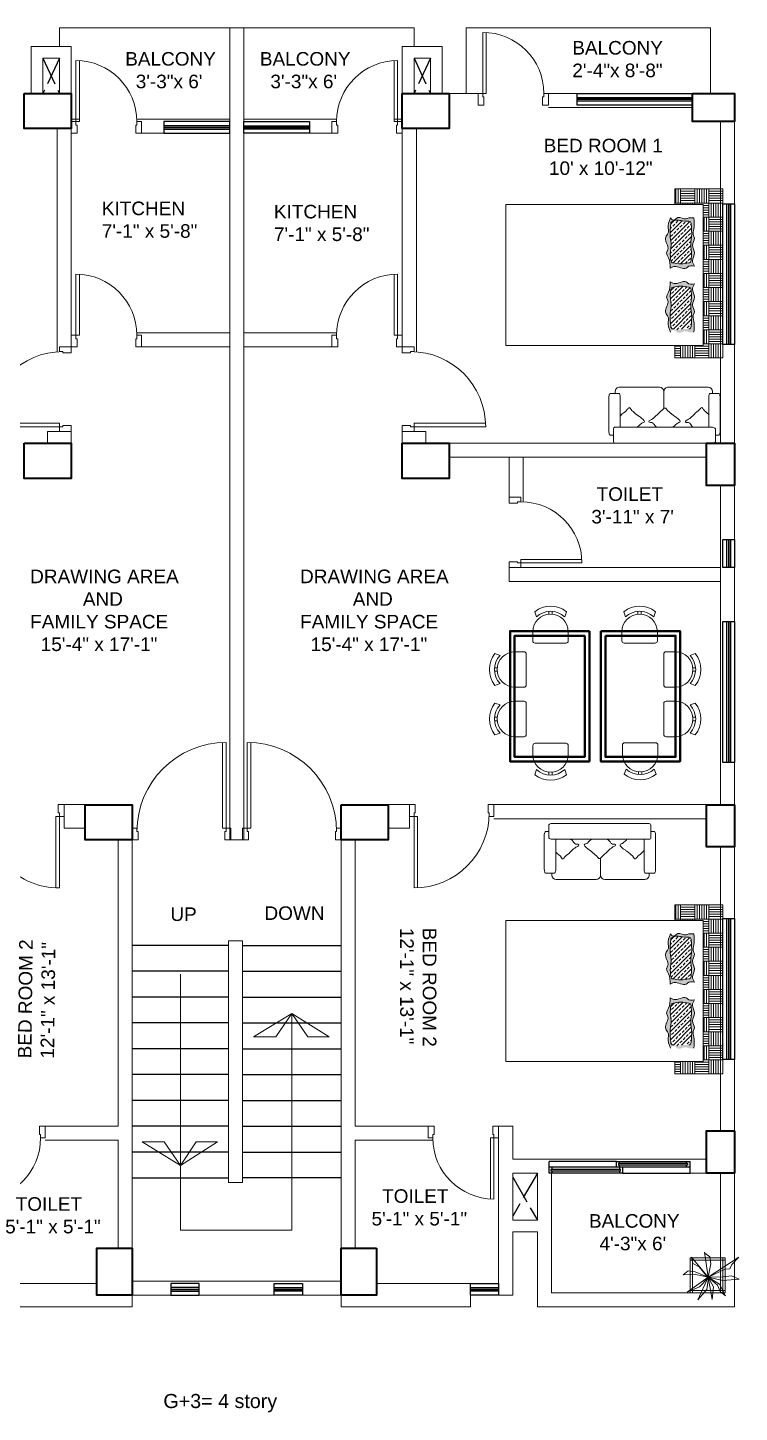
# Model space of a CAD drawing. Header units: inches. Extents: x -6918 to 21732, y -6368 to 1797.
# Drawn here: x 10664 to 10967, y -4726 to -4136 of the extents above; entities that cross this region are included whole.
import ezdxf

# ---------------------------------------------------------------- set-up
doc = ezdxf.new("R2010")
doc.units = ezdxf.units.IN
doc.header["$MEASUREMENT"] = 0
doc.linetypes.add('ACAD_ISO02W100', pattern=[15, 12, -3])
for name, color, linetype, lineweight in [('COLOUMN', 10, 'Continuous', 35), ('DIM', 10, 'Continuous', 18), ('dim-8', 7, 'Continuous', 9), ('Dimensoin', 98, 'Continuous', 9), ('Door', 6, 'Continuous', 15), ('FTOB', 252, 'Continuous', 18), ('funiture', 250, 'Continuous', 9), ('FUR', 251, 'Continuous', 9), ('furniture', 21, 'Continuous', 15), ('LINE', 250, 'Continuous', 15), ('Raling', 1, 'Continuous', 15), ('STAIR', 32, 'Continuous', 25), ('Varanda', 16, 'Continuous', 15), ('WALL', 7, 'Continuous', 20), ('WINDOW', 5, 'Continuous', 25)]:
    doc.layers.add(name, color=color, linetype=linetype, lineweight=lineweight)
doc.layers.add('DOT', color=140, linetype='ACAD_ISO02W100')
doc.layers.add('Text', color=7, linetype='Continuous')
doc.layers.add('Hatch', color=7, linetype='Continuous', true_color=0xb316da)
doc.styles.get("Standard").update_dxf_attribs({"font": 'arial.ttf'})

# ---------------------------------------------------------------- blocks, each defined once
blk = doc.blocks.new('A$C71373806')
at = {"layer": 'Door'}
for p, q in [((2, 5), (2, 31)), ((3.5, 5), (3.5, 30.96)), ((0, 5), (0, 0)), ((0, 5), (2, 5)), ((0, 0), (2.5, 0)), ((2, 5), (2, 3.5)), ((2, 5), (3.5, 5)), ((2, 3.5), (2.5, 3.5)), ((2.5, 3.5), (2.5, 0)), ((27.5, 3.5), (27.5, 0)), ((28, 3.5), (27.5, 3.5)), ((30, 0), (27.5, 0)), ((28, 5), (28, 3.5)), ((30, 5), (28, 5)), ((30, 5), (30, 0))]:
    blk.add_line(p, q, dxfattribs=at)
blk.add_arc((2, 5), 26, 0, 90, dxfattribs=at)
blk = doc.blocks.new('M door')
at = {"layer": 'Door'}
for p, q in [((10890.88, 11660.35), (10895.88, 11660.35)), ((10890.88, 11660.35), (10890.88, 11658.35)), ((10890.88, 11658.35), (10892.38, 11658.35)), ((10892.38, 11658.35), (10892.38, 11657.85)), ((10892.38, 11657.85), (10895.88, 11657.85)), ((10895.88, 11660.35), (10895.88, 11657.85)), ((10890.88, 11626.35), (10860.38, 11626.35)), ((10890.88, 11627.85), (10860.42, 11627.85)), ((10890.88, 11626.35), (10890.88, 11627.85)), ((10890.88, 11624.35), (10890.88, 11626.35)), ((10890.88, 11626.35), (10892.38, 11626.35)), ((10892.38, 11626.85), (10895.88, 11626.85)), ((10892.38, 11626.35), (10892.38, 11626.85)), ((10895.88, 11624.35), (10895.88, 11626.85)), ((10890.88, 11624.35), (10895.88, 11624.35))]:
    blk.add_line(p, q, dxfattribs=at)
blk.add_arc((10892.38, 11626.35), 32, 90, 180, dxfattribs=at)
blk = doc.blocks.new('door')
at = {"layer": 'Door'}
for p, q in [((380.47, 5770.2), (375.47, 5770.2)), ((375.47, 5770.2), (375.47, 5767.7)), ((380.47, 5770.2), (380.47, 5768.2)), ((378.97, 5767.7), (375.47, 5767.7)), ((380.47, 5768.2), (378.97, 5768.2)), ((378.97, 5768.2), (378.97, 5767.7)), ((375.47, 5728.2), (375.47, 5730.7)), ((378.97, 5730.7), (375.47, 5730.7)), ((380.47, 5728.2), (375.47, 5728.2)), ((378.97, 5730.2), (378.97, 5730.7)), ((380.47, 5730.2), (378.97, 5730.2)), ((380.47, 5731.7), (416.94, 5731.7)), ((380.47, 5730.2), (380.47, 5731.7)), ((380.47, 5730.2), (416.97, 5730.2)), ((380.47, 5728.2), (380.47, 5730.2))]:
    blk.add_line(p, q, dxfattribs=at)
blk.add_arc((378.97, 5730.2), 38, 0, 90, dxfattribs=at)
blk = doc.blocks.new('ADFSDF')
at = {"layer": 'COLOUMN'}
for points in [[(-22327.73, -19135.6), (-22309.73, -19135.6), (-22309.73, -19147.6), (-22327.73, -19147.6)], [(-22206.23, -19135.6), (-22186.23, -19135.6), (-22186.23, -19150.6), (-22206.23, -19150.6)], [(-22045.23, -19135.6), (-22025.23, -19135.6), (-22025.23, -19150.6), (-22045.23, -19150.6)], [(-21921.73, -19135.6), (-21903.73, -19135.6), (-21903.73, -19147.6), (-21921.73, -19147.6)], [(-22315.73, -19284.6), (-22315.73, -19302.6), (-22327.73, -19302.6), (-22327.73, -19284.6)], [(-22206.23, -19284.6), (-22186.23, -19284.6), (-22186.23, -19299.6), (-22206.23, -19299.6)], [(-22045.23, -19284.6), (-22025.23, -19284.6), (-22025.23, -19299.6), (-22045.23, -19299.6)], [(-21903.73, -19284.6), (-21903.73, -19302.6), (-21915.73, -19302.6), (-21915.73, -19284.6)], [(-22315.73, -19438.6), (-22315.73, -19456.6), (-22327.73, -19456.6), (-22327.73, -19438.6)], [(-22180.23, -19438.6), (-22160.23, -19438.6), (-22160.23, -19453.6), (-22180.23, -19453.6)], [(-22071.23, -19438.6), (-22051.23, -19438.6), (-22051.23, -19453.6), (-22071.23, -19453.6)], [(-21903.73, -19438.6), (-21903.73, -19456.6), (-21915.73, -19456.6), (-21915.73, -19438.6)], [(-22315.73, -19577.6), (-22315.73, -19595.6), (-22327.73, -19595.6), (-22327.73, -19577.6)], [(-21903.73, -19577.6), (-21903.73, -19595.6), (-21915.73, -19595.6), (-21915.73, -19577.6)], [(-22160.23, -19627.6), (-22160.23, -19647.6), (-22175.23, -19647.6), (-22175.23, -19627.6)], [(-22056.23, -19627.6), (-22056.23, -19647.6), (-22071.23, -19647.6), (-22071.23, -19627.6)]]:
    blk.add_lwpolyline(points, close=True, dxfattribs=at)
blk = doc.blocks.new('A$C33DE3946')
at = {"layer": 'funiture', "linetype": 'ByBlock', "ltscale": 50}
h = blk.add_hatch(color=146, dxfattribs=at)
edge = h.paths.add_edge_path()
edge.add_spline(control_points=[(26.11, 44.95), (25.33, 45.31), (23.06, 46.36), (19.74, 43.94), (18.12, 46.16), (16.86, 45.98), (15.66, 45.81)], knot_values=[0, 0, 0, 0, 2.535089, 7.417238, 7.565084, 10.641303, 10.641303, 10.641303, 10.641303], degree=3, periodic=0)
edge.add_spline(control_points=[(15.66, 45.81), (16.11, 46.53), (17.22, 48.33), (14.72, 51.39), (17.5, 54.6), (15.14, 57.26), (16.65, 59.45), (15.53, 62.38), (15.8, 64.74), (15.97, 66.32)], knot_values=[0, 0, 0, 0, 2.365898, 5.877054, 9.315251, 12.442743, 14.040477, 16.397017, 21.143287, 21.143287, 21.143287, 21.143287], degree=3, periodic=0)
edge.add_spline(control_points=[(15.97, 66.32), (16.94, 66.42), (18.07, 66.54), (20.14, 65.41), (22.47, 67.79), (24.5, 64.66), (25.5, 65.85), (25.92, 66.35)], knot_values=[0, 0, 0, 0, 2.808231, 3.268551, 6.873507, 9.111892, 10.726097, 10.726097, 10.726097, 10.726097], degree=3, periodic=0)
edge.add_spline(control_points=[(25.92, 66.35), (26.58, 64.85), (27.34, 63.09), (26.29, 60.15), (29.54, 57.41), (26.08, 53.93), (28.02, 51.24), (26.07, 48.7), (26.09, 46.44), (26.11, 44.95)], knot_values=[0, 0, 0, 0, 4.610529, 5.374615, 9.016949, 13.930416, 15.45398, 17.711327, 22.172351, 22.172351, 22.172351, 22.172351], degree=3, periodic=0)
edge = h.paths.add_edge_path(flags=16)
edge.add_spline(control_points=[(18.14, 47.2), (19.28, 46.96), (21.49, 46.49), (23.7, 46.97), (24.78, 47.2)], knot_values=[0, 0, 0, 0, 3.429086, 6.69861, 6.69861, 6.69861, 6.69861], degree=3, periodic=0)
edge.add_ellipse((24.78, 48.2), major_axis=(0.708, 0.708), ratio=1, start_angle=225.02925, end_angle=312.40474)
edge.add_spline(control_points=[(25.78, 48.15), (25.92, 49.42), (26.15, 51.51), (25.4, 54.88), (26.27, 58.89), (25.96, 62.08), (25.78, 63.96)], knot_values=[0, 0, 0, 0, 3.808144, 6.257194, 10.21247, 15.843289, 15.843289, 15.843289, 15.843289], degree=3, periodic=0)
edge.add_ellipse((24.78, 63.96), major_axis=(0.707, 0.707), ratio=1, start_angle=315.40947, end_angle=405)
edge.add_spline(control_points=[(24.78, 64.96), (24.32, 65.16), (23.28, 65.63), (21.02, 64.97), (19.27, 64.96), (18.14, 64.96)], knot_values=[0, 0, 0, 0, 1.462449, 3.329855, 6.731129, 6.731129, 6.731129, 6.731129], degree=3, periodic=0)
edge.add_ellipse((18.14, 63.96), major_axis=(-0.707, 0.707), ratio=1, start_angle=-45, end_angle=45)
edge.add_spline(control_points=[(17.14, 63.96), (16.96, 62.08), (16.65, 58.89), (17.52, 54.88), (16.77, 51.51), (17, 49.42), (17.15, 48.15)], knot_values=[0, 0, 0, 0, 5.630819, 9.586095, 12.035145, 15.843289, 15.843289, 15.843289, 15.843289], degree=3, periodic=0)
edge.add_ellipse((18.14, 48.2), major_axis=(0.707, 0.707), ratio=1, start_angle=137.52769, end_angle=225)
h = blk.add_hatch(color=146, dxfattribs=at)
edge = h.paths.add_edge_path()
edge.add_spline(control_points=[(25.92, 17.65), (25.5, 18.15), (24.5, 19.34), (22.47, 16.21), (20.14, 18.59), (18.07, 17.46), (16.94, 17.58), (15.97, 17.68)], knot_values=[0, 0, 0, 0, 1.614205, 3.85259, 7.457546, 7.917867, 10.726097, 10.726097, 10.726097, 10.726097], degree=3, periodic=0)
edge.add_spline(control_points=[(15.97, 17.68), (15.8, 19.26), (15.53, 21.62), (16.65, 24.55), (15.14, 26.74), (17.5, 29.4), (14.72, 32.61), (17.22, 35.67), (16.11, 37.47), (15.66, 38.19)], knot_values=[0, 0, 0, 0, 4.74627, 7.10281, 8.700544, 11.828036, 15.266233, 18.777389, 21.143287, 21.143287, 21.143287, 21.143287], degree=3, periodic=0)
edge.add_spline(control_points=[(15.66, 38.19), (16.86, 38.02), (18.12, 37.84), (19.74, 40.06), (23.06, 37.64), (25.33, 38.69), (26.11, 39.05)], knot_values=[0, 0, 0, 0, 3.076219, 3.224065, 8.106215, 10.641303, 10.641303, 10.641303, 10.641303], degree=3, periodic=0)
edge.add_spline(control_points=[(26.11, 39.05), (26.09, 37.56), (26.07, 35.3), (28.02, 32.76), (26.08, 30.07), (29.54, 26.59), (26.29, 23.85), (27.34, 20.91), (26.58, 19.15), (25.92, 17.65)], knot_values=[0, 0, 0, 0, 4.461025, 6.718371, 8.241935, 13.155403, 16.797737, 17.561823, 22.172351, 22.172351, 22.172351, 22.172351], degree=3, periodic=0)
edge = h.paths.add_edge_path(flags=16)
edge.add_spline(control_points=[(24.78, 36.8), (23.7, 37.03), (21.49, 37.51), (19.28, 37.04), (18.14, 36.8)], knot_values=[0, 0, 0, 0, 3.269523, 6.69861, 6.69861, 6.69861, 6.69861], degree=3, periodic=0)
edge.add_ellipse((18.14, 35.8), major_axis=(-0.707, 0.707), ratio=1, start_angle=-45, end_angle=42.47231)
edge.add_spline(control_points=[(17.15, 35.85), (17, 34.58), (16.77, 32.49), (17.52, 29.12), (16.65, 25.11), (16.96, 21.92), (17.14, 20.04)], knot_values=[0, 0, 0, 0, 3.808144, 6.257194, 10.21247, 15.843289, 15.843289, 15.843289, 15.843289], degree=3, periodic=0)
edge.add_ellipse((18.14, 20.04), major_axis=(0.707, 0.707), ratio=1, start_angle=135, end_angle=225)
edge.add_spline(control_points=[(18.14, 19.04), (19.27, 19.04), (21.02, 19.03), (23.28, 18.37), (24.32, 18.84), (24.78, 19.04)], knot_values=[0, 0, 0, 0, 3.401273, 5.26868, 6.731129, 6.731129, 6.731129, 6.731129], degree=3, periodic=0)
edge.add_ellipse((24.78, 20.04), major_axis=(-0.707, 0.707), ratio=1, start_angle=135, end_angle=224.59053)
edge.add_spline(control_points=[(25.78, 20.04), (25.96, 21.92), (26.27, 25.11), (25.4, 29.12), (26.15, 32.49), (25.92, 34.58), (25.78, 35.85)], knot_values=[0, 0, 0, 0, 5.630819, 9.586095, 12.035145, 15.843289, 15.843289, 15.843289, 15.843289], degree=3, periodic=0)
edge.add_ellipse((24.78, 35.8), major_axis=(-0.708, 0.708), ratio=1, start_angle=227.59526, end_angle=314.97075)
at = {"layer": 'funiture', "color": 146, "linetype": 'ByBlock', "lineweight": 9, "ltscale": 50}
for p, q in [((9.59, 77.31), (3.59, 77.31)), ((3.59, 77.31), (3.59, 71.31)), ((4.59, 77.31), (4.59, 71.31)), ((5.59, 77.31), (5.59, 71.31)), ((6.59, 77.31), (6.59, 71.31)), ((7.59, 77.31), (7.59, 71.31)), ((8.59, 77.31), (8.59, 71.31)), ((15.59, 77.31), (9.59, 77.31)), ((9.59, 77.31), (9.59, 71.31)), ((21.59, 77.31), (15.59, 77.31)), ((15.59, 77.31), (15.59, 72)), ((16.59, 77.31), (16.59, 72)), ((17.59, 77.31), (17.59, 72)), ((18.59, 77.31), (18.59, 72)), ((19.59, 77.31), (19.59, 72)), ((20.59, 77.31), (20.59, 72)), ((24, 77.31), (21.59, 77.31)), ((21.59, 77.31), (21.59, 72)), ((24, 72), (24, 77.31)), ((9.59, 71.31), (3.59, 71.31)), ((3.59, 71.31), (3.59, 65.31)), ((15.59, 76.31), (9.59, 76.31)), ((15.59, 75.31), (9.59, 75.31)), ((15.59, 74.31), (9.59, 74.31)), ((15.59, 73.31), (9.59, 73.31)), ((15.59, 72.31), (9.59, 72.31)), ((12, 71.31), (9.59, 71.31)), ((9.59, 71.31), (9.59, 65.31)), ((10.59, 71.31), (10.59, 65.31)), ((11.59, 71.31), (11.59, 65.31)), ((24, 76.31), (21.59, 76.31)), ((24, 75.31), (21.59, 75.31)), ((24, 74.31), (21.59, 74.31)), ((24, 73.31), (21.59, 73.31)), ((24, 72.31), (21.59, 72.31)), ((9.59, 70.31), (3.59, 70.31)), ((9.59, 69.31), (3.59, 69.31)), ((9.59, 68.31), (3.59, 68.31)), ((9.59, 67.31), (3.59, 67.31)), ((9.59, 66.31), (3.59, 66.31)), ((3.59, 65.31), (3.59, 59.31)), ((9.59, 65.31), (3.59, 65.31)), ((4.59, 65.31), (4.59, 59.31)), ((5.59, 65.31), (5.59, 59.31)), ((6.59, 65.31), (6.59, 59.31)), ((7.59, 65.31), (7.59, 59.31)), ((8.59, 65.31), (8.59, 59.31)), ((9.59, 65.31), (9.59, 59.31)), ((12, 65.31), (9.59, 65.31)), ((9.59, 59.31), (3.59, 59.31)), ((3.59, 59.31), (3.59, 53.31)), ((12, 64.31), (9.59, 64.31)), ((12, 63.31), (9.59, 63.31)), ((12, 62.31), (9.59, 62.31)), ((12, 61.31), (9.59, 61.31)), ((12, 60.31), (9.59, 60.31)), ((12, 59.31), (9.59, 59.31)), ((9.59, 59.31), (9.59, 53.31)), ((10.59, 59.31), (10.59, 53.31)), ((11.59, 59.31), (11.59, 53.31)), ((9.59, 58.31), (3.59, 58.31)), ((9.59, 57.31), (3.59, 57.31)), ((9.59, 56.31), (3.59, 56.31)), ((9.59, 55.31), (3.59, 55.31)), ((9.59, 54.31), (3.59, 54.31)), ((9.59, 53.31), (3.59, 53.31)), ((3.59, 53.31), (3.59, 47.31)), ((4.59, 53.31), (4.59, 47.31)), ((5.59, 53.31), (5.59, 47.31)), ((6.59, 53.31), (6.59, 47.31)), ((7.59, 53.31), (7.59, 47.31)), ((8.59, 53.31), (8.59, 47.31)), ((12, 53.31), (9.59, 53.31)), ((9.59, 53.31), (9.59, 47.31)), ((9.59, 47.31), (3.59, 47.31)), ((3.59, 47.31), (3.59, 41.31)), ((12, 52.31), (9.59, 52.31)), ((12, 51.31), (9.59, 51.31)), ((12, 50.31), (9.59, 50.31)), ((12, 49.31), (9.59, 49.31)), ((12, 48.31), (9.59, 48.31)), ((12, 47.31), (9.59, 47.31)), ((9.59, 47.31), (9.59, 41.31)), ((10.59, 47.31), (10.59, 41.31)), ((11.59, 47.31), (11.59, 41.31)), ((9.59, 46.31), (3.59, 46.31)), ((9.59, 45.31), (3.59, 45.31)), ((9.59, 44.31), (3.59, 44.31)), ((9.59, 43.31), (3.59, 43.31)), ((9.59, 42.31), (3.59, 42.31)), ((9.59, 41.31), (3.59, 41.31)), ((3.59, 41.31), (3.59, 35.31)), ((4.59, 41.31), (4.59, 35.31)), ((5.59, 41.31), (5.59, 35.31)), ((6.59, 41.31), (6.59, 35.31)), ((7.59, 41.31), (7.59, 35.31)), ((8.59, 41.31), (8.59, 35.31)), ((12, 41.31), (9.59, 41.31)), ((9.59, 41.31), (9.59, 35.31)), ((12, 40.31), (9.59, 40.31)), ((12, 39.31), (9.59, 39.31)), ((12, 38.31), (9.59, 38.31)), ((12, 37.31), (9.59, 37.31)), ((12, 36.31), (9.59, 36.31)), ((9.59, 35.31), (3.59, 35.31)), ((3.59, 35.31), (3.59, 29.31)), ((9.59, 34.31), (3.59, 34.31)), ((9.59, 33.31), (3.59, 33.31)), ((9.59, 32.31), (3.59, 32.31)), ((9.59, 31.31), (3.59, 31.31)), ((9.59, 30.31), (3.59, 30.31)), ((12, 35.31), (9.59, 35.31)), ((9.59, 35.31), (9.59, 29.31)), ((10.59, 35.31), (10.59, 29.31)), ((11.59, 35.31), (11.59, 29.31)), ((9.59, 29.31), (3.59, 29.31)), ((3.59, 29.31), (3.59, 23.31)), ((4.59, 29.31), (4.59, 23.31)), ((5.59, 29.31), (5.59, 23.31)), ((6.59, 29.31), (6.59, 23.31)), ((7.59, 29.31), (7.59, 23.31)), ((8.59, 29.31), (8.59, 23.31)), ((12, 29.31), (9.59, 29.31)), ((9.59, 29.31), (9.59, 23.31)), ((12, 28.31), (9.59, 28.31)), ((12, 27.31), (9.59, 27.31)), ((12, 26.31), (9.59, 26.31)), ((12, 25.31), (9.59, 25.31)), ((12, 24.31), (9.59, 24.31)), ((9.59, 23.31), (3.59, 23.31)), ((3.59, 23.31), (3.59, 17.31)), ((9.59, 22.31), (3.59, 22.31)), ((9.59, 21.31), (3.59, 21.31)), ((9.59, 20.31), (3.59, 20.31)), ((9.59, 19.31), (3.59, 19.31)), ((9.59, 18.31), (3.59, 18.31)), ((12, 23.31), (9.59, 23.31)), ((9.59, 23.31), (9.59, 17.31)), ((10.59, 23.31), (10.59, 17.31)), ((11.59, 23.31), (11.59, 17.31)), ((9.59, 17.31), (3.59, 17.31)), ((3.59, 17.31), (3.59, 11.31)), ((4.59, 17.31), (4.59, 11.31)), ((5.59, 17.31), (5.59, 11.31)), ((6.59, 17.31), (6.59, 11.31)), ((7.59, 17.31), (7.59, 11.31)), ((8.59, 17.31), (8.59, 11.31)), ((12, 17.31), (9.59, 17.31)), ((9.59, 17.31), (9.59, 11.31)), ((12, 16.31), (9.59, 16.31)), ((12, 15.31), (9.59, 15.31)), ((12, 14.31), (9.59, 14.31)), ((12, 13.31), (9.59, 13.31)), ((12, 12.31), (9.59, 12.31)), ((15.59, 12), (15.59, 11.31)), ((16.59, 12), (16.59, 11.31)), ((17.59, 12), (17.59, 11.31)), ((18.59, 12), (18.59, 11.31)), ((19.59, 12), (19.59, 11.31)), ((20.59, 12), (20.59, 11.31)), ((21.59, 12), (21.59, 11.31)), ((24, 5.31), (24, 12)), ((9.59, 11.31), (3.59, 11.31)), ((3.59, 11.31), (3.59, 5.31)), ((9.59, 10.31), (3.59, 10.31)), ((9.59, 9.31), (3.59, 9.31)), ((9.59, 8.31), (3.59, 8.31)), ((9.59, 7.31), (3.59, 7.31)), ((9.59, 6.31), (3.59, 6.31)), ((15.59, 11.31), (9.59, 11.31)), ((9.59, 11.31), (9.59, 5.31)), ((10.59, 11.31), (10.59, 5.31)), ((11.59, 11.31), (11.59, 5.31)), ((12.59, 11.31), (12.59, 5.31)), ((13.59, 11.31), (13.59, 5.31)), ((14.59, 11.31), (14.59, 5.31)), ((21.59, 11.31), (15.59, 11.31)), ((15.59, 11.31), (15.59, 5.31)), ((21.59, 10.31), (15.59, 10.31)), ((21.59, 9.31), (15.59, 9.31)), ((21.59, 8.31), (15.59, 8.31)), ((21.59, 7.31), (15.59, 7.31)), ((21.59, 6.31), (15.59, 6.31)), ((24, 11.31), (21.59, 11.31)), ((21.59, 11.31), (21.59, 5.31)), ((22.59, 11.31), (22.59, 5.31)), ((23.59, 11.31), (23.59, 5.31)), ((9.59, 5.31), (3.59, 5.31)), ((15.59, 5.31), (9.59, 5.31)), ((21.59, 5.31), (15.59, 5.31)), ((24, 5.31), (21.59, 5.31))]:
    blk.add_line(p, q, dxfattribs=at)
at = {"layer": 'funiture', "color": 146, "ltscale": 20}
for p, q in [((12, 12), (12, 72)), ((12, 72), (96, 72)), ((96, 72), (96, 12)), ((96, 12), (12, 12))]:
    blk.add_line(p, q, dxfattribs=at)
at = {"layer": 'funiture', "color": 146, "linetype": 'ByBlock', "ltscale": 50}
for p, q in [((21.19, 65.12), (16.9, 60.83)), ((24.62, 65.03), (17.04, 57.44)), ((23.21, 65.38), (22.33, 64.49)), ((26.04, 59.37), (16.95, 50.28)), ((17.91, 60.08), (17.02, 59.19)), ((17.46, 63.17), (17.03, 62.73)), ((25.89, 62.76), (17.25, 54.12)), ((18.79, 64.49), (17.91, 63.61)), ((19.23, 61.4), (18.35, 60.52)), ((20.56, 62.73), (19.67, 61.84)), ((21, 59.63), (20.12, 58.75)), ((21.88, 64.05), (21, 63.17)), ((22.33, 60.96), (21.44, 60.08)), ((23.65, 62.29), (22.77, 61.4)), ((24.09, 59.19), (23.21, 58.31)), ((24.98, 63.61), (24.09, 62.73)), ((25.42, 60.52), (24.54, 59.63)), ((25.7, 64.34), (25.42, 64.05)), ((26.01, 61.11), (25.86, 60.96)), ((18.35, 56.98), (17.46, 56.1)), ((25.66, 55.46), (17.58, 47.37)), ((18.79, 53.89), (17.91, 53)), ((19.67, 58.31), (18.79, 57.42)), ((20.12, 55.21), (19.23, 54.33)), ((21.44, 56.54), (20.56, 55.66)), ((21.88, 53.45), (21, 52.56)), ((22.77, 57.87), (21.88, 56.98)), ((23.21, 54.77), (22.33, 53.89)), ((24.54, 56.1), (23.65, 55.21)), ((25.86, 57.42), (24.98, 56.54)), ((25.71, 53.74), (25.42, 53.45)), ((17.46, 52.56), (16.99, 52.09)), ((17.91, 49.47), (17.09, 48.65)), ((19.23, 50.79), (18.35, 49.91)), ((19.67, 47.7), (18.99, 47.02)), ((20.56, 52.12), (19.67, 51.24)), ((21, 49.03), (20.12, 48.14)), ((25.92, 52.18), (20.52, 46.78)), ((22.33, 50.35), (21.44, 49.47)), ((22.77, 47.26), (22.27, 46.76)), ((23.65, 51.68), (22.77, 50.79)), ((24.09, 48.58), (23.21, 47.7)), ((24.98, 53), (24.09, 52.12)), ((25.82, 48.54), (24.39, 47.11)), ((25.42, 49.91), (24.54, 49.03)), ((25.98, 50.47), (25.86, 50.35)), ((21.62, 37.27), (16.94, 32.6)), ((24.7, 36.82), (17.28, 29.4)), ((18.35, 35.77), (17.46, 34.88)), ((19.67, 37.09), (18.79, 36.21)), ((22.77, 36.65), (21.88, 35.77)), ((23.23, 37.11), (23.21, 37.09)), ((25.74, 36.09), (24.98, 35.33)), ((25.91, 34.5), (16.93, 25.51)), ((25.79, 30.83), (16.97, 22.01)), ((17.02, 34.44), (17, 34.42)), ((17.46, 31.35), (17.11, 31)), ((18.79, 32.68), (17.91, 31.79)), ((19.23, 29.58), (18.35, 28.7)), ((20.12, 34), (19.23, 33.12)), ((20.56, 30.91), (19.67, 30.02)), ((21.44, 35.33), (20.56, 34.44)), ((21.88, 32.23), (21, 31.35)), ((23.21, 33.56), (22.33, 32.68)), ((23.65, 30.47), (22.77, 29.58)), ((24.54, 34.88), (23.65, 34)), ((24.98, 31.79), (24.09, 30.91)), ((25.98, 32.8), (25.42, 32.23)), ((17.02, 23.84), (16.88, 23.7)), ((17.91, 28.26), (17.16, 27.51)), ((18.35, 25.16), (17.46, 24.28)), ((25.79, 27.3), (17.66, 19.17)), ((19.67, 26.49), (18.79, 25.6)), ((21, 27.81), (20.12, 26.93)), ((21.44, 24.72), (20.56, 23.84)), ((26.04, 24.02), (20.94, 18.91)), ((22.33, 29.14), (21.44, 28.26)), ((22.77, 26.05), (21.88, 25.16)), ((24.09, 27.37), (23.21, 26.49)), ((24.54, 24.28), (23.65, 23.39)), ((25.42, 28.7), (24.54, 27.81)), ((25.86, 25.6), (24.98, 24.72)), ((17.46, 20.74), (17.11, 20.39)), ((18.79, 22.07), (17.91, 21.18)), ((20.12, 23.39), (19.23, 22.51)), ((20.56, 20.3), (19.67, 19.42)), ((21.88, 21.63), (21, 20.74)), ((23.21, 22.95), (22.33, 22.07)), ((23.65, 19.86), (22.77, 18.97)), ((24.98, 21.18), (24.09, 20.3)), ((25.8, 20.24), (24.46, 18.9)), ((25.97, 22.17), (25.42, 21.63))]:
    blk.add_line(p, q, dxfattribs=at)
for centre, start, end in [((18.14, 63.96), 90, 180), ((24.78, 63.96), 0, 90), ((24.78, 48.2), 270.02925, 357.40474), ((24.78, 35.8), 2.59526, 89.97075), ((18.14, 20.04), 180, 270), ((24.78, 20.04), 270, 0)]:
    blk.add_arc(centre, 1, start, end, dxfattribs=at)
at = {"layer": 'funiture', "color": 146, "linetype": 'ByBlock', "lineweight": 0, "ltscale": 50}
for centre, start, end in [((18.14, 48.2), 182.52769, 270), ((18.14, 35.8), 90, 177.47231)]:
    blk.add_arc(centre, 1, start, end, dxfattribs=at)
at = {"layer": 'funiture', "color": 146, "linetype": 'ByBlock', "ltscale": 50}
for points, knots in [([(15.97, 66.32), (15.8, 64.74), (15.53, 62.38), (16.65, 59.45), (15.14, 57.26), (17.5, 54.6), (14.72, 51.39), (17.22, 48.33), (16.11, 46.53), (15.66, 45.81)], [0, 0, 0, 0, 4.74627, 7.10281, 8.700544, 11.828036, 15.266233, 18.777389, 21.143287, 21.143287, 21.143287, 21.143287]), ([(25.92, 66.35), (26.58, 64.85), (27.34, 63.09), (26.29, 60.15), (29.54, 57.41), (26.08, 53.93), (28.02, 51.24), (26.07, 48.7), (26.09, 46.44), (26.11, 44.95)], [0, 0, 0, 0, 4.610529, 5.374615, 9.016949, 13.930416, 15.45398, 17.711327, 22.172351, 22.172351, 22.172351, 22.172351]), ([(17.14, 63.96), (16.96, 62.08), (16.65, 58.89), (17.52, 54.88), (16.77, 51.51), (17, 49.42), (17.15, 48.15)], [0, 0, 0, 0, 5.630819, 9.586095, 12.035145, 15.843289, 15.843289, 15.843289, 15.843289]), ([(25.78, 63.96), (25.96, 62.08), (26.27, 58.89), (25.4, 54.88), (26.15, 51.51), (25.92, 49.42), (25.78, 48.15)], [0, 0, 0, 0, 5.630819, 9.586095, 12.035145, 15.843289, 15.843289, 15.843289, 15.843289]), ([(18.14, 47.2), (19.28, 46.96), (21.49, 46.49), (23.7, 46.97), (24.78, 47.2)], [0, 0, 0, 0, 3.429086, 6.69861, 6.69861, 6.69861, 6.69861]), ([(15.66, 45.81), (16.86, 45.98), (18.12, 46.16), (19.74, 43.94), (23.06, 46.36), (25.33, 45.31), (26.11, 44.95)], [0, 0, 0, 0, 3.076219, 3.224065, 8.106215, 10.641303, 10.641303, 10.641303, 10.641303]), ([(15.97, 17.68), (15.8, 19.26), (15.53, 21.62), (16.65, 24.55), (15.14, 26.74), (17.5, 29.4), (14.72, 32.61), (17.22, 35.67), (16.11, 37.47), (15.66, 38.19)], [0, 0, 0, 0, 4.74627, 7.10281, 8.700544, 11.828036, 15.266233, 18.777389, 21.143287, 21.143287, 21.143287, 21.143287]), ([(15.66, 38.19), (16.86, 38.02), (18.12, 37.84), (19.74, 40.06), (23.06, 37.64), (25.33, 38.69), (26.11, 39.05)], [0, 0, 0, 0, 3.076219, 3.224065, 8.106215, 10.641303, 10.641303, 10.641303, 10.641303]), ([(17.14, 20.04), (16.96, 21.92), (16.65, 25.11), (17.52, 29.12), (16.77, 32.49), (17, 34.58), (17.15, 35.85)], [0, 0, 0, 0, 5.630819, 9.586095, 12.035145, 15.843289, 15.843289, 15.843289, 15.843289]), ([(18.14, 36.8), (19.28, 37.04), (21.49, 37.51), (23.7, 37.03), (24.78, 36.8)], [0, 0, 0, 0, 3.429086, 6.69861, 6.69861, 6.69861, 6.69861]), ([(25.78, 20.04), (25.96, 21.92), (26.27, 25.11), (25.4, 29.12), (26.15, 32.49), (25.92, 34.58), (25.78, 35.85)], [0, 0, 0, 0, 5.630819, 9.586095, 12.035145, 15.843289, 15.843289, 15.843289, 15.843289]), ([(25.92, 17.65), (26.58, 19.15), (27.34, 20.91), (26.29, 23.85), (29.54, 26.59), (26.08, 30.07), (28.02, 32.76), (26.07, 35.3), (26.09, 37.56), (26.11, 39.05)], [0, 0, 0, 0, 4.610529, 5.374615, 9.016949, 13.930416, 15.45398, 17.711327, 22.172351, 22.172351, 22.172351, 22.172351]), ([(15.97, 17.68), (16.94, 17.58), (18.07, 17.46), (20.14, 18.59), (22.47, 16.21), (24.5, 19.34), (25.5, 18.15), (25.92, 17.65)], [0, 0, 0, 0, 2.808231, 3.268551, 6.873507, 9.111892, 10.726097, 10.726097, 10.726097, 10.726097]), ([(24.78, 19.04), (24.32, 18.84), (23.28, 18.37), (21.02, 19.03), (19.27, 19.04), (18.14, 19.04)], [0, 0, 0, 0, 1.462449, 3.329855, 6.731129, 6.731129, 6.731129, 6.731129])]:
    blk.add_open_spline(points, degree=3, knots=knots, dxfattribs=at)
blk = doc.blocks.new('A$C32D36C69')
at = {"layer": 'FUR'}
for points in [[(3.02, 23.85), (44.08, 23.85, -0.237245), (45.38, 23.27), (45.38, 17.75, -0.239259), (44.08, 17.1), (2.39, 17.1, -0.373324), (1.95, 17.57), (1.95, 23.26, -0.259578), (3.02, 23.85, -0.458998)], [(1.95, 20.39), (0.47, 20.39, 0.000201), (0.29, 20.27, 0.125644), (0, 18.8), (0, 4.32, 0.112539), (0.28, 2.84), (0.47, 2.71), (4.38, 2.71), (4.55, 2.84, 0.107081), (4.85, 4.32), (4.85, 17.1)], [(45.38, 20.39), (46.86, 20.39, -0.000201), (47.05, 20.27, -0.125644), (47.34, 18.8), (47.34, 4.32, -0.112539), (47.06, 2.84), (46.86, 2.71), (42.96, 2.71), (42.79, 2.84, -0.107081), (42.49, 4.32), (42.49, 17.1)], [(4.85, 12.29), (5.68, 11.39), (6.1, 11), (6.43, 10.73), (7, 10.3), (7.36, 10.01), (7.68, 9.71), (7.87, 9.5), (8.06, 9.22), (8.13, 9.13), (8.17, 9.08), (8.24, 8.97), (8.56, 8.73), (8.7, 8.71), (8.83, 8.73), (8.94, 8.81), (9.06, 8.92), (9.22, 9.12), (9.36, 9.36), (9.46, 9.52), (9.56, 9.71), (9.69, 9.89), (9.84, 10.04), (10.32, 10.4), (10.85, 10.86), (11.5, 11.43), (12.17, 11.98), (12.71, 12.37), (12.98, 12.54), (13.44, 12.83), (13.77, 13.08), (14.05, 13.31), (14.46, 13.68), (14.7, 13.95), (14.86, 14.15), (15.01, 14.35, 0.398667), (14.95, 14.96), (14.65, 15.08), (14.32, 15.21), (14.03, 15.33), (13.87, 15.43), (13.42, 15.81), (13.12, 16.09), (12.9, 16.31), (12.76, 16.46), (12.37, 16.76), (12.14, 16.94), (11.74, 17.09)], [(36.22, 17.1), (36.01, 17.06, 0.261458), (35.35, 16.55), (35.18, 16.31), (34.88, 15.9), (34.4, 15.35), (33.87, 15.04), (33.12, 15), (32.88, 14.98), (32.71, 14.92), (32.6, 14.73), (32.65, 14.52), (32.79, 14.32), (33.2, 14.05), (33.47, 13.91), (33.87, 13.69), (34.4, 13.32), (34.9, 12.96), (36.05, 11.89), (36.41, 11.51), (36.79, 11.09), (37.48, 10.54), (38.04, 10.11), (38.62, 9.55), (39.01, 9.03), (39.04, 8.97), (39.27, 8.77), (39.5, 8.71), (39.72, 8.78), (40.02, 9.12), (40.31, 9.62), (40.37, 9.72), (40.65, 10.04), (41.14, 10.41), (41.84, 11.02), (42.49, 11.57)], [(2.7, 2.71), (2.7, 1.81, 0.422461), (4.57, 0), (21.51, 0, 0.405948), (23.38, 1.81), (23.38, 9.1)], [(23.42, 9.04), (23.42, 1.81, 0.422528), (25.29, 0), (42.23, 0, 0.405948), (44.1, 1.81), (44.1, 2.71)]]:
    blk.add_lwpolyline(points, format="xyb", dxfattribs=at)
blk.add_lwpolyline([(20.65, 17.1), (20.44, 17.06), (20.12, 16.88), (19.84, 16.63), (19.6, 16.31), (19.37, 15.98), (19.19, 15.73), (18.98, 15.5), (18.74, 15.29), (18.29, 15.04), (17.74, 15), (17.26, 14.96), (17.02, 14.8), (16.99, 14.55), (17.18, 14.35), (18.12, 13.8), (18.78, 13.35), (19.3, 12.98), (23.42, 9.06), (23.66, 8.91), (24.2, 8.93), (24.56, 9.31), (25, 9.96), (26.81, 11.51), (27.39, 11.98), (28.08, 12.46), (28.85, 12.96), (29.55, 13.54), (30.14, 14.22), (30.39, 14.66), (30.24, 14.91), (30.11, 14.97), (29.82, 15.1), (29.32, 15.3), (29.02, 15.49), (28.34, 16.09), (28.06, 16.39), (27.37, 16.94), (26.85, 17.1)], dxfattribs=at)
blk = doc.blocks.new('FTOB')
at = {"layer": 'FTOB', "color": 72}
for p, q in [((1356.22, 2644.41), (1360.62, 2634.82)), ((1362.23, 2644.29), (1360.62, 2634.82)), ((1351.64, 2641.12), (1360.62, 2634.82)), ((1353.43, 2626.2), (1360.62, 2634.82)), ((1360.62, 2634.82), (1359.01, 2624.1)), ((1373.58, 2626.2), (1360.62, 2634.82))]:
    blk.add_line(p, q, dxfattribs=at)
at = {"layer": 'FTOB'}
for p, q in [((1352.86, 2641.48), (1352.86, 2626.48)), ((1367.86, 2641.48), (1352.86, 2641.48)), ((1367.86, 2640.43), (1352.86, 2640.43)), ((1353.91, 2641.48), (1353.91, 2626.48)), ((1366.81, 2641.48), (1366.81, 2626.48)), ((1367.86, 2641.48), (1367.86, 2626.48)), ((1367.86, 2627.53), (1352.86, 2627.53)), ((1367.86, 2626.48), (1352.86, 2626.48))]:
    blk.add_line(p, q, dxfattribs=at)
at = {"layer": 'FTOB', "color": 72, "flags": 128}
for points in [[(1360.68, 2635.07), (1359.98, 2640.05), (1356.22, 2644.41)], [(1360.62, 2634.82), (1362.86, 2638.86), (1362.23, 2644.29)], [(1360.53, 2635), (1356.89, 2638.84), (1351.64, 2641.12)], [(1349.94, 2633.78), (1352.1, 2632.11), (1355.1, 2632.46), (1360.62, 2634.82)], [(1360.62, 2634.82), (1367.84, 2631.39), (1369.86, 2631.28), (1370.64, 2629.34), (1373.58, 2626.2)]]:
    blk.add_lwpolyline(points, dxfattribs=at)
blk.add_lwpolyline([(1360.62, 2634.82), (1364.51, 2638.16), (1365.66, 2640.82), (1368.01, 2642.77), (1365.44, 2637.73)], close=True, dxfattribs=at)
at = {"layer": 'FTOB', "color": 72, "extrusion": (0, 0, -1), "flags": 128}
for points in [[(-1360.62, 2634.82), (-1355.16, 2633.58), (-1349.94, 2633.78)], [(-1360.39, 2634.89), (-1356.77, 2630.41), (-1354.02, 2628.9), (-1353.43, 2626.2)], [(-1360.62, 2634.82), (-1361.76, 2629.13), (-1361.31, 2626.18), (-1359.11, 2624.5)], [(-1360.62, 2634.82), (-1366.83, 2636.26), (-1373.85, 2635.62)], [(-1373.85, 2635.62), (-1370.58, 2634.19), (-1366.99, 2634.63), (-1360.62, 2634.82)]]:
    blk.add_lwpolyline(points, dxfattribs=at)
blk = doc.blocks.new('A$C0F233230')
at = {"layer": 'FUR'}
for p, q in [((1.56, 11.37), (0.81, 13.63)), ((6.94, 12.55), (6.94, 13.78)), ((6.94, 12.55), (6.94, 13.78)), ((8.41, 12.55), (8.41, 13.78)), ((8.41, 12.55), (8.41, 13.78)), ((13.8, 11.37), (14.55, 13.63)), ((0, 4.9), (0, 0.98)), ((0, 4.9), (0, 0.98)), ((14.38, 0), (0.98, 0)), ((14.38, 0), (0.98, 0)), ((15.36, 4.9), (15.36, 0.98)), ((15.36, 4.9), (15.36, 0.98))]:
    blk.add_line(p, q, dxfattribs=at)
for centre, radius, start, end in [((7.68, 4.9), 7.68, 0, 180), ((7.68, 4.9), 7.68, 0, 180), ((7.68, 4.9), 11.1, 51.77146, 128.22835), ((7.68, 4.9), 8.9, 46.59553, 133.40423), ((0.98, 0.98), 0.981, 180, 270), ((0.98, 0.98), 0.981, 180, 270), ((14.38, 0.98), 0.981, 270, 0), ((14.38, 0.98), 0.981, 270, 0)]:
    blk.add_arc(centre, radius, start, end, dxfattribs=at)

msp = doc.modelspace()

# ---------------------------------------------------------------- linework, layer by layer
at = {"layer": 'dim-8', "ltscale": 2}
for points in [[(10665.34, -4164.15), (10665.34, -4144.15), (10677.34, -4144.15), (10677.34, -4136.15), (10828.34, -4136.15), (10828.34, -4144.15), (10840.34, -4144.15), (10840.34, -4164.15)], [(10843.34, -4164.15), (10850.59, -4164.15), (10850.59, -4136.15), (10954.59, -4136.15), (10954.59, -4164.15)], [(10958.84, -4176.15), (10958.84, -4313.15)], [(10964.84, -4176.15), (10964.84, -4313.15)], [(10958.84, -4331.15), (10958.84, -4467.15)], [(10964.84, -4331.15), (10964.84, -4467.15)], [(10958.84, -4485.15), (10958.84, -4606.15)], [(10964.84, -4485.15), (10964.84, -4606.15)], [(10964.84, -4624.15), (10964.84, -4681.15), (10880.84, -4681.15), (10880.84, -4649.15), (10870.34, -4649.15)], [(10870.34, -4676.15), (10852.34, -4676.15), (10852.34, -4681.15), (10797.34, -4681.15), (10797.34, -4676.15), (10708.34, -4676.15), (10708.34, -4681.15), (10653.34, -4681.15), (10653.34, -4676.15), (10635.34, -4676.15)]]:
    msp.add_lwpolyline(points, dxfattribs=at)
at = {"layer": 'DOT'}
for p, q in [((10670.34, -4149.15), (10677.34, -4164.15)), ((10677.34, -4149.15), (10670.34, -4164.15)), ((10835.34, -4149.15), (10828.34, -4164.15)), ((10828.34, -4149.15), (10835.34, -4164.15)), ((10880.84, -4624.15), (10870.34, -4642.41)), ((10870.34, -4625.89), (10880.84, -4644.15))]:
    msp.add_line(p, q, dxfattribs=at)
at = {"layer": 'furniture', "color": 254, "lineweight": 40}
for points in [[(10903, -4393.24), (10869.2, -4393.24), (10869.2, -4448.75), (10903, -4448.75)], [(10907.84, -4393.24), (10941.63, -4393.24), (10941.63, -4448.75), (10907.84, -4448.75)], [(10901.03, -4395.21), (10871.17, -4395.21), (10871.17, -4446.78), (10901.03, -4446.78)], [(10909.8, -4395.21), (10939.67, -4395.21), (10939.67, -4446.78), (10909.8, -4446.78)]]:
    msp.add_lwpolyline(points, close=True, dxfattribs=at)
at = {"layer": 'LINE'}
msp.add_lwpolyline([(10728.84, -4539.4), (10728.84, -4648.41), (10776.34, -4648.41), (10776.34, -4556.13), (10760.01, -4566.13), (10769.51, -4566.13), (10776.34, -4556.13), (10792.14, -4566.13), (10783.08, -4566.13), (10776.34, -4556.13)], dxfattribs=at)
msp.add_lwpolyline([(10728.84, -4620.83), (10712.51, -4610.83), (10722.01, -4610.83), (10728.84, -4620.83), (10744.64, -4610.83), (10735.58, -4610.83)], close=True, dxfattribs=at)
at = {"layer": 'Raling'}
for points in [[(10752.34, -4525.15), (10749.34, -4525.15), (10749.34, -4628.15), (10752.34, -4628.15)], [(10752.34, -4525.15), (10755.34, -4525.15), (10755.34, -4628.15), (10752.34, -4628.15)]]:
    msp.add_lwpolyline(points, dxfattribs=at)
at = {"layer": 'STAIR'}
for p, q in [((10749.34, -4527.15), (10708.34, -4527.15)), ((10755.34, -4527.15), (10797.34, -4527.15)), ((10749.34, -4538.15), (10708.34, -4538.15)), ((10755.34, -4538.15), (10797.34, -4538.15)), ((10749.34, -4549.15), (10708.34, -4549.15)), ((10755.34, -4549.15), (10797.34, -4549.15)), ((10749.34, -4560.15), (10708.34, -4560.15)), ((10755.34, -4560.15), (10797.34, -4560.15)), ((10749.34, -4571.15), (10708.34, -4571.15)), ((10755.34, -4571.15), (10797.34, -4571.15)), ((10749.34, -4582.15), (10708.34, -4582.15)), ((10755.34, -4582.15), (10797.34, -4582.15)), ((10749.34, -4593.15), (10708.34, -4593.15)), ((10755.34, -4593.15), (10797.34, -4593.15)), ((10749.34, -4604.15), (10708.34, -4604.15)), ((10755.34, -4604.15), (10797.34, -4604.15)), ((10749.34, -4615.15), (10708.34, -4615.15)), ((10755.34, -4615.15), (10797.34, -4615.15)), ((10708.34, -4626.15), (10749.34, -4626.15)), ((10797.34, -4626.15), (10755.34, -4626.15))]:
    msp.add_line(p, q, dxfattribs=at)
at = {"layer": 'Varanda'}
for points in [[(10677.34, -4144.15), (10677.34, -4136.15), (10750.34, -4136.15)], [(10828.34, -4144.15), (10828.34, -4136.15), (10755.34, -4136.15)], [(10954.59, -4164.15), (10954.59, -4136.15), (10850.59, -4136.15), (10850.59, -4164.15)], [(10964.84, -4624.15), (10964.84, -4681.15), (10880.84, -4681.15), (10880.84, -4649.15)], [(10958.84, -4624.15), (10958.84, -4675.15), (10886.84, -4675.15), (10886.84, -4624.15)]]:
    msp.add_lwpolyline(points, dxfattribs=at)
at = {"layer": 'WALL'}
for p, q in [((10749.84, -4136.15), (10749.84, -4482.15)), ((10752.84, -4136.15), (10750.34, -4136.15)), ((10752.84, -4136.15), (10755.34, -4136.15)), ((10755.84, -4136.15), (10755.84, -4482.15)), ((10682.34, -4144.15), (10665.34, -4144.15)), ((10665.34, -4144.15), (10665.34, -4164.15)), ((10682.34, -4144.15), (10682.34, -4164.15)), ((10823.34, -4144.15), (10840.34, -4144.15)), ((10823.34, -4144.15), (10823.34, -4164.15)), ((10840.34, -4144.15), (10840.34, -4164.15)), ((10677.34, -4149.15), (10670.34, -4149.15)), ((10670.34, -4149.15), (10670.34, -4164.15)), ((10677.34, -4149.15), (10677.34, -4164.15)), ((10828.34, -4149.15), (10835.34, -4149.15)), ((10828.34, -4149.15), (10828.34, -4164.15)), ((10835.34, -4149.15), (10835.34, -4164.15)), ((10843.34, -4164.15), (10855.59, -4164.15)), ((10855.59, -4169.15), (10855.59, -4164.15)), ((10885.59, -4164.15), (10897.84, -4164.15)), ((10885.59, -4169.15), (10885.59, -4164.15)), ((10885.59, -4170.15), (10946.84, -4170.15)), ((10685.84, -4175.16), (10682.34, -4175.16)), ((10749.84, -4175.14), (10710.33, -4175.15)), ((10712.34, -4176.15), (10712.34, -4181.15)), ((10721.84, -4176.15), (10721.84, -4181.15)), ((10795.37, -4175.12), (10755.84, -4175.14)), ((10783.84, -4176.15), (10783.84, -4181.15)), ((10793.34, -4176.15), (10793.34, -4181.15)), ((10823.34, -4175.11), (10819.84, -4175.11)), ((10964.84, -4176.15), (10964.84, -4211.15)), ((10676.34, -4179.15), (10676.34, -4274.25)), ((10682.34, -4179.15), (10682.34, -4272.15)), ((10722.34, -4181.15), (10712.34, -4181.15)), ((10783.34, -4181.15), (10793.34, -4181.15)), ((10823.34, -4179.15), (10823.34, -4272.15)), ((10829.34, -4179.15), (10829.34, -4274.25)), ((10959.84, -4211.15), (10964.84, -4211.15)), ((10749.84, -4266.15), (10710.33, -4266.15)), ((10712.34, -4267.15), (10712.34, -4272.15)), ((10755.84, -4266.15), (10795.36, -4266.15)), ((10793.34, -4267.15), (10793.34, -4272.15)), ((10682.34, -4272.15), (10677.34, -4272.15)), ((10749.84, -4272.15), (10712.34, -4272.15)), ((10755.84, -4272.15), (10793.34, -4272.15)), ((10823.34, -4272.15), (10828.34, -4272.15)), ((10959.84, -4271.15), (10964.84, -4271.15)), ((10964.84, -4271.15), (10964.84, -4313.15)), ((10682.34, -4308.15), (10672.34, -4308.15)), ((10672.34, -4308.15), (10672.34, -4313.15)), ((10682.34, -4313.15), (10682.34, -4308.15)), ((10823.34, -4313.15), (10823.34, -4308.15)), ((10823.34, -4308.15), (10833.34, -4308.15)), ((10833.34, -4308.15), (10833.34, -4313.15)), ((10843.34, -4313.15), (10952.84, -4313.15)), ((10843.34, -4319.15), (10952.84, -4319.15)), ((10868.84, -4319.15), (10868.84, -4336.15)), ((10874.84, -4319.15), (10874.84, -4338.17)), ((10964.84, -4331.15), (10964.84, -4354.15)), ((10868.84, -4336.15), (10873.84, -4336.15)), ((10959.84, -4354.15), (10964.84, -4354.15)), ((10868.84, -4363.65), (10868.84, -4372.15)), ((10868.84, -4366.15), (10958.84, -4366.15)), ((10959.84, -4366.15), (10964.84, -4366.15)), ((10964.84, -4366.15), (10964.84, -4389.15)), ((10868.84, -4372.15), (10958.84, -4372.15)), ((10959.84, -4389.15), (10964.84, -4389.15)), ((10959.84, -4449.15), (10964.84, -4449.15)), ((10964.84, -4449.15), (10964.84, -4467.15)), ((10688.34, -4467.15), (10679.34, -4467.15)), ((10679.34, -4467.15), (10679.34, -4477.15)), ((10708.34, -4467.15), (10708.34, -4477.15)), ((10797.34, -4467.15), (10797.34, -4477.15)), ((10817.34, -4467.15), (10826.34, -4467.15)), ((10826.34, -4467.15), (10826.34, -4477.15)), ((10862.34, -4467.15), (10952.84, -4467.15)), ((10862.34, -4467.15), (10862.34, -4472.15)), ((10862.34, -4473.15), (10952.84, -4473.15)), ((10679.34, -4477.15), (10688.34, -4477.15)), ((10702.34, -4482.15), (10702.34, -4604.15)), ((10708.34, -4482.15), (10708.34, -4656.15)), ((10752.84, -4482.15), (10750.34, -4482.15)), ((10752.84, -4482.15), (10755.34, -4482.15)), ((10797.34, -4482.15), (10797.34, -4656.15)), ((10803.34, -4482.15), (10803.34, -4604.15)), ((10826.34, -4477.15), (10817.34, -4477.15)), ((10964.84, -4485.15), (10964.84, -4515.65)), ((10959.84, -4515.65), (10964.84, -4515.65)), ((10959.84, -4575.65), (10964.84, -4575.65)), ((10964.84, -4575.65), (10964.84, -4606.15)), ((10702.34, -4604.15), (10671.34, -4604.15)), ((10671.34, -4604.15), (10671.34, -4609.15)), ((10803.34, -4604.15), (10834.34, -4604.15)), ((10834.34, -4604.15), (10834.34, -4609.15)), ((10864.34, -4604.15), (10870.34, -4604.15)), ((10864.34, -4604.15), (10864.34, -4676.15)), ((10870.34, -4604.15), (10870.34, -4618.15)), ((10702.34, -4610.15), (10671.34, -4610.15)), ((10702.34, -4610.15), (10702.34, -4656.15)), ((10803.34, -4610.15), (10836.36, -4610.15)), ((10803.34, -4610.15), (10803.34, -4656.15)), ((10870.34, -4618.15), (10952.84, -4618.15)), ((10870.34, -4624.15), (10880.84, -4624.15)), ((10870.34, -4624.15), (10870.34, -4644.15)), ((10880.84, -4624.15), (10880.84, -4644.15)), ((10885.84, -4619.15), (10885.84, -4624.15)), ((10945.84, -4619.15), (10945.84, -4624.15)), ((10945.84, -4624.15), (10952.84, -4624.15)), ((10870.34, -4644.15), (10880.84, -4644.15)), ((10870.34, -4649.15), (10880.84, -4649.15)), ((10870.34, -4649.15), (10870.34, -4676.15)), ((10693.34, -4671.15), (10653.34, -4671.15)), ((10797.34, -4670.15), (10708.34, -4670.15)), ((10724.84, -4671.15), (10724.84, -4676.15)), ((10736.84, -4671.15), (10736.84, -4676.15)), ((10768.84, -4671.15), (10768.84, -4676.15)), ((10780.84, -4671.15), (10780.84, -4676.15)), ((10812.34, -4671.15), (10852.34, -4671.15)), ((10852.34, -4671.15), (10852.34, -4681.15)), ((10724.84, -4676.15), (10708.34, -4676.15)), ((10708.34, -4676.15), (10708.34, -4681.15)), ((10752.84, -4676.15), (10736.84, -4676.15)), ((10752.84, -4676.15), (10768.84, -4676.15)), ((10780.84, -4676.15), (10797.34, -4676.15)), ((10797.34, -4676.15), (10797.34, -4681.15)), ((10864.34, -4676.15), (10869.34, -4676.15)), ((10708.34, -4681.15), (10653.34, -4681.15)), ((10797.34, -4681.15), (10852.34, -4681.15))]:
    msp.add_line(p, q, dxfattribs=at)
at = {"layer": 'WINDOW'}
for p, q in [((10914.61, -4619.15), (10885.84, -4619.15)), ((10885.84, -4624.15), (10885.84, -4619.15)), ((10917.1, -4624.15), (10885.84, -4624.15)), ((10886.61, -4622.61), (10886.61, -4623.29)), ((10887.08, -4622.61), (10887.08, -4621.65)), ((10887.08, -4624.15), (10887.08, -4623.29)), ((10914.61, -4619.15), (10945.84, -4619.15)), ((10917.1, -4624.15), (10945.84, -4624.15)), ((10945.84, -4624.15), (10945.84, -4619.15))]:
    msp.add_line(p, q, dxfattribs=at)
at = {"layer": 'WINDOW', "ltscale": 5}
for p, q in [((10945.84, -4621.65), (10885.84, -4621.65)), ((10916.31, -4622.61), (10886.61, -4622.61)), ((10916.31, -4623.29), (10886.61, -4623.29)), ((10914.61, -4621.65), (10914.61, -4619.15)), ((10944.84, -4620.01), (10915.38, -4620.01)), ((10915.38, -4620.01), (10915.38, -4620.7)), ((10944.84, -4620.7), (10915.38, -4620.7)), ((10915.84, -4620.01), (10915.84, -4619.15)), ((10915.84, -4621.65), (10915.84, -4620.7)), ((10915.84, -4621.65), (10915.84, -4622.61)), ((10915.84, -4623.29), (10915.84, -4624.15)), ((10916.31, -4623.29), (10916.31, -4622.61)), ((10917.1, -4621.65), (10917.1, -4624.15)), ((10944.38, -4620.01), (10944.38, -4619.15)), ((10944.38, -4621.65), (10944.38, -4620.7)), ((10944.84, -4620.01), (10944.84, -4620.7))]:
    msp.add_line(p, q, dxfattribs=at)
at = {"layer": 'WINDOW'}
for points in [[(10946.84, -4169.15), (10897.84, -4169.15), (10897.84, -4164.15), (10946.84, -4164.15)], [(10946.84, -4165.9), (10946.84, -4167.4)]]:
    msp.add_lwpolyline(points, dxfattribs=at)
for points in [[(10946.84, -4165.9), (10946.84, -4167.4), (10897.84, -4167.4), (10897.84, -4165.9)], [(10946.84, -4166.65), (10946.84, -4166.65), (10897.84, -4166.65), (10897.84, -4166.65)], [(10721.84, -4176.15), (10721.84, -4181.15), (10749.84, -4181.15), (10749.84, -4176.15)], [(10783.84, -4176.15), (10783.84, -4181.15), (10755.84, -4181.15), (10755.84, -4176.15)], [(10721.84, -4177.9), (10721.84, -4179.4), (10749.84, -4179.4), (10749.84, -4177.9)], [(10721.84, -4178.65), (10721.84, -4178.65), (10749.84, -4178.65), (10749.84, -4178.65)], [(10783.84, -4177.9), (10783.84, -4179.4), (10755.84, -4179.4), (10755.84, -4177.9)], [(10783.84, -4178.65), (10783.84, -4178.65), (10755.84, -4178.65), (10755.84, -4178.65)], [(10964.84, -4271.15), (10959.84, -4271.15), (10959.84, -4211.15), (10964.84, -4211.15)], [(10963.09, -4271.15), (10961.59, -4271.15), (10961.59, -4211.15), (10963.09, -4211.15)], [(10962.34, -4271.15), (10962.34, -4271.15), (10962.34, -4211.15), (10962.34, -4211.15)], [(10964.84, -4366.15), (10959.84, -4366.15), (10959.84, -4354.15), (10964.84, -4354.15)], [(10963.09, -4366.15), (10961.59, -4366.15), (10961.59, -4354.15), (10963.09, -4354.15)], [(10962.34, -4366.15), (10962.34, -4366.15), (10962.34, -4354.15), (10962.34, -4354.15)], [(10964.84, -4449.15), (10959.84, -4449.15), (10959.84, -4389.15), (10964.84, -4389.15)], [(10963.09, -4449.15), (10961.59, -4449.15), (10961.59, -4389.15), (10963.09, -4389.15)], [(10962.34, -4449.15), (10962.34, -4449.15), (10962.34, -4389.15), (10962.34, -4389.15)], [(10964.84, -4575.65), (10959.84, -4575.65), (10959.84, -4515.65), (10964.84, -4515.65)], [(10963.09, -4575.65), (10961.59, -4575.65), (10961.59, -4515.65), (10963.09, -4515.65)], [(10962.34, -4575.65), (10962.34, -4575.65), (10962.34, -4515.65), (10962.34, -4515.65)], [(10724.84, -4671.15), (10724.84, -4676.15), (10736.84, -4676.15), (10736.84, -4671.15)], [(10780.84, -4671.15), (10780.84, -4676.15), (10768.84, -4676.15), (10768.84, -4671.15)], [(10864.34, -4671.15), (10864.34, -4676.15), (10852.34, -4676.15), (10852.34, -4671.15)], [(10724.84, -4672.9), (10724.84, -4674.4), (10736.84, -4674.4), (10736.84, -4672.9)], [(10724.84, -4673.65), (10724.84, -4673.65), (10736.84, -4673.65), (10736.84, -4673.65)], [(10780.84, -4672.9), (10780.84, -4674.4), (10768.84, -4674.4), (10768.84, -4672.9)], [(10780.84, -4673.65), (10780.84, -4673.65), (10768.84, -4673.65), (10768.84, -4673.65)], [(10864.34, -4672.9), (10864.34, -4674.4), (10852.34, -4674.4), (10852.34, -4672.9)], [(10864.34, -4673.65), (10864.34, -4673.65), (10852.34, -4673.65), (10852.34, -4673.65)]]:
    msp.add_lwpolyline(points, close=True, dxfattribs=at)

# ---------------------------------------------------------------- block references
at = {"layer": 'COLOUMN'}
msp.add_blockref('ADFSDF', (32868.57, 14971.44), dxfattribs=at)
at = {"layer": 'DIM'}
msp.add_blockref('M door', (-213.54, -15932.5), dxfattribs=at)
at = {"layer": 'DIM', "xscale": -1}
msp.add_blockref('M door', (21719.23, -15932.5), dxfattribs=at)
at = {"layer": 'DIM', "rotation": 89.99999999999999}
msp.add_blockref('M door', (22303.7, -15363.03), dxfattribs=at)
at = {"layer": 'DIM', "xscale": -1, "rotation": 270}
msp.add_blockref('M door', (-798.01, -15363.03), dxfattribs=at)
at = {"layer": 'Dimensoin', "rotation": 89.99999999999999}
msp.add_blockref('door', (16478.54, -4857.62), dxfattribs=at)
at = {"layer": 'Dimensoin', "xscale": -1, "rotation": 270}
msp.add_blockref('door', (5027.15, -4857.62), dxfattribs=at)
at = {"layer": 'furniture', "ltscale": 20, "rotation": 179.9999999999993}
for p in [(10963.44, -4199.53), (10963.44, -4504.56)]:
    msp.add_blockref('A$C33DE3946', p, dxfattribs=at)
at = {"layer": 'furniture', "xscale": -1, "rotation": 180}
for name, p in [('A$C32D36C69', (10911.31, -4289.3)), ('FTOB', (9592.98, -2033.67))]:
    msp.add_blockref(name, p, dxfattribs=at)
at = {"layer": 'furniture', "xscale": -1}
msp.add_blockref('A$C32D36C69', (10931.15, -4498.99), dxfattribs=at)
at = {"layer": 'Hatch', "linetype": 'Continuous', "yscale": 0.9830861486047733, "zscale": 0.9830861486047733}
for p, xscale in [((10878.91, -4398.35), 0.9830861486047733), ((10931.93, -4398.35), -0.9830861486047733)]:
    msp.add_blockref('A$C0F233230', p, dxfattribs=dict(at, xscale=xscale))
for p, xscale, rotation in [((10876.14, -4417.13), 0.9830861486047733, 90), ((10934.69, -4417.13), -0.9830861486047733, 270), ((10876.14, -4438.2), 0.9830861486047733, 90), ((10934.69, -4438.2), -0.9830861486047733, 270), ((10894.03, -4441.01), 0.9830861486047733, 180), ((10917.07, -4440.8), -0.9830861486047733, 180)]:
    msp.add_blockref('A$C0F233230', p, dxfattribs=dict(at, xscale=xscale, rotation=rotation))
at = {"layer": 'WALL'}
for p in [(10855.59, -4169.15), (10682.34, -4181.15), (10682.34, -4272.15)]:
    msp.add_blockref('A$C71373806', p, dxfattribs=at)
at = {"layer": 'WALL', "xscale": -1}
for p in [(10823.34, -4181.15), (10823.34, -4272.15)]:
    msp.add_blockref('A$C71373806', p, dxfattribs=at)
for p, rotation in [((10868.84, -4366.15), 270), ((10641.34, -4604.15), 180)]:
    msp.add_blockref('A$C71373806', p, dxfattribs=dict(at, rotation=rotation))
at = {"layer": 'WALL', "rotation": 180}
msp.add_blockref('A$C71373806', (10864.34, -4604.15), dxfattribs=at)

# ---------------------------------------------------------------- texts
at = {"layer": 'Raling', "color": 156, "lineweight": 40, "true_color": 0x004b69, "attachment_point": 1}
for s, insert, char_height in [(' BALCONY^J   3\'-3"x 6\'', (10703.12, -4146.53), 5.7807), (' BALCONY^J   3\'-3"x 6\'', (10760.45, -4146.53), 5.7807), (' BALCONY^J 2\'-4"x 8\'-8"', (10893.48, -4141.82), 5.7807), ('BED ROOM 1^J 10\' x 10\'-12"', (10883.55, -4183.47), 5.7807), ('KITCHEN^J7\'-1" x 5\'-8"', (10695.4, -4210.24), 5.7807), ('KITCHEN^J7\'-1" x 5\'-8"', (10768.68, -4211.62), 5.7807), ('  TOILET^J 3\'-11" x 7\'', (10901.6, -4331.95), 5.7807), (' DRAWING AREA^J           AND^J FAMILY SPACE^J   15\'-4" x 17\'-1"', (10662.65, -4367.02), 5.7807), (' DRAWING AREA^J           AND^J FAMILY SPACE^J   15\'-4" x 17\'-1"', (10777.57, -4367.02), 5.7807), ('UP', (10724.59, -4510.93), 5.781), ('DOWN', (10764.66, -4510.48), 5.781), ('   TOILET^J 5\'-1" x {\\C156;\\c6900480;5\'-1"}', (10652, -4634.37), 5.7807), ('   TOILET^J 5\'-1" x {\\C156;\\c6900480;5\'-1"}', (10808.01, -4631.01), 5.7807), (' BALCONY^J   4\'-3"x 6\'', (10900.58, -4641.59), 5.7807)]:
    msp.add_mtext_dynamic_manual_height_columns(s, width=81.5336, gutter_width=0.723, heights=[0], dxfattribs=dict(at, insert=insert, char_height=char_height))
at = {"layer": 'Raling', "color": 156, "lineweight": 40, "true_color": 0x004b69, "char_height": 5.7807, "attachment_point": 1}
for insert, rotation in [((10837.84, -4519.6), 270), ((10659.64, -4575.19), 89.34083)]:
    msp.add_mtext_dynamic_manual_height_columns('BED ROOM 2^J12\'-1" x 13\'-1"', width=81.5336, gutter_width=0.723, heights=[0], dxfattribs=dict(at, insert=insert, rotation=rotation))
at = {"layer": 'Text', "insert": (10715.09, -4718.21), "char_height": 6, "attachment_point": 1}
msp.add_mtext_dynamic_manual_height_columns('\\pxqc;G+3= 4 story  ', width=61.4946, gutter_width=1, heights=[0], dxfattribs=at)

doc.saveas('drawing.dxf')
